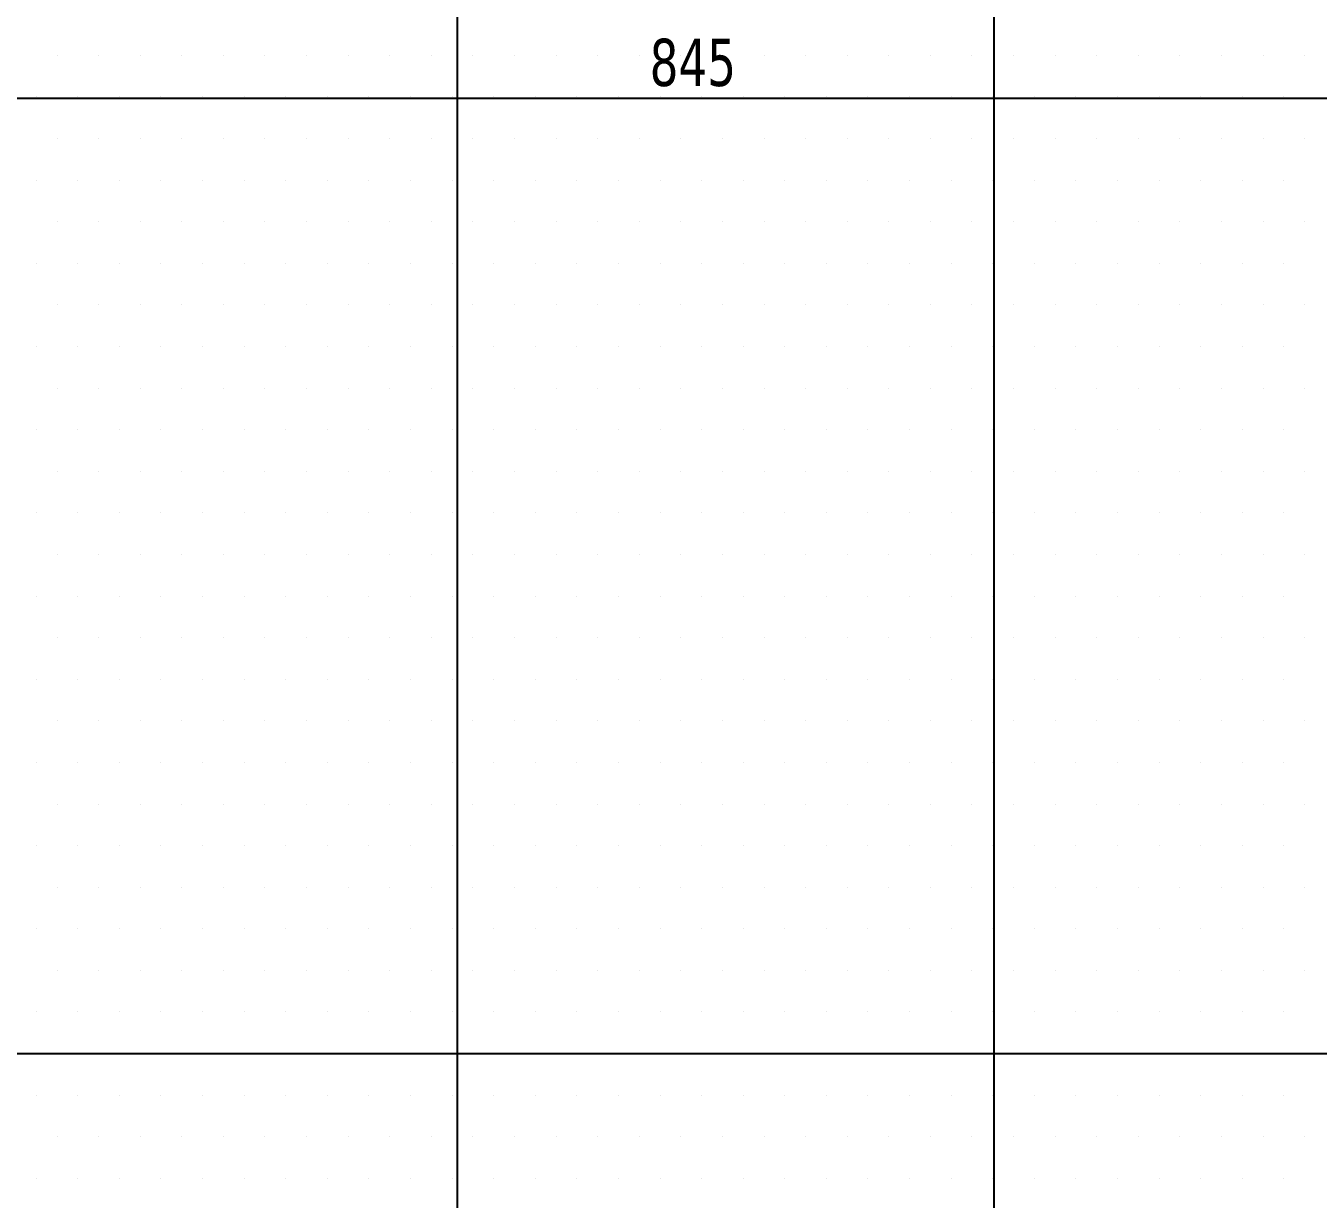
# Model space of a CAD drawing. Header units: millimetres. Extents: x 43168.9 to 43194.6, y -25545.1 to -25543.4.
# Drawn here: x 43176.5325 to 43176.6311, y -25544.355 to -25544.2654 of the extents above; entities that cross this region are included whole.
import ezdxf

# ---------------------------------------------------------------- set-up
doc = ezdxf.new("R2010")
doc.units = ezdxf.units.MM
doc.header["$LTSCALE"] = 200
doc.linetypes.add('DASHDOT2', pattern=[0.5, 0.25, -0.125, 0, -0.125])
for name, color, linetype in [('aks_sgh', 5, 'DASHDOT2'), ('olcuic_sgh', 183, 'Continuous'), ('tarama-zemin_sgh', 197, 'Continuous')]:
    doc.layers.add(name, color=color, linetype=linetype)
doc.styles.add('dim', font='VERDANA.TTF', dxfattribs={"width": 0.7})

msp = doc.modelspace()

# ---------------------------------------------------------------- linework, layer by layer
at = {"layer": 'aks_sgh'}
msp.add_line((43176.98688, -25544.343919), (43176.184878, -25544.343919), dxfattribs=at)
at = {"layer": 'olcuic_sgh'}
for p, q in [((43176.565397, -25543.91366), (43176.565397, -25544.465169)), ((43176.606361, -25543.91366), (43176.606361, -25544.465169)), ((43176.498629, -25544.27096), (43176.668129, -25544.27096))]:
    msp.add_line(p, q, dxfattribs=at)
at = {"layer": 'tarama-zemin_sgh'}
for p, q in [((43176.53485, -25544.2677), (43176.53485, -25544.2677)), ((43176.538025, -25544.2677), (43176.538025, -25544.2677)), ((43176.5412, -25544.2677), (43176.5412, -25544.2677)), ((43176.544375, -25544.2677), (43176.544375, -25544.2677)), ((43176.54755, -25544.2677), (43176.54755, -25544.2677)), ((43176.550725, -25544.2677), (43176.550725, -25544.2677)), ((43176.5539, -25544.2677), (43176.5539, -25544.2677)), ((43176.557075, -25544.2677), (43176.557075, -25544.2677)), ((43176.56025, -25544.2677), (43176.56025, -25544.2677)), ((43176.563425, -25544.2677), (43176.563425, -25544.2677)), ((43176.5666, -25544.2677), (43176.5666, -25544.2677)), ((43176.569775, -25544.2677), (43176.569775, -25544.2677)), ((43176.57295, -25544.2677), (43176.57295, -25544.2677)), ((43176.576125, -25544.2677), (43176.576125, -25544.2677)), ((43176.5793, -25544.2677), (43176.5793, -25544.2677)), ((43176.582475, -25544.2677), (43176.582475, -25544.2677)), ((43176.58565, -25544.2677), (43176.58565, -25544.2677)), ((43176.588825, -25544.2677), (43176.588825, -25544.2677)), ((43176.592, -25544.2677), (43176.592, -25544.2677)), ((43176.595175, -25544.2677), (43176.595175, -25544.2677)), ((43176.59835, -25544.2677), (43176.59835, -25544.2677)), ((43176.601525, -25544.2677), (43176.601525, -25544.2677)), ((43176.6047, -25544.2677), (43176.6047, -25544.2677)), ((43176.607875, -25544.2677), (43176.607875, -25544.2677)), ((43176.61105, -25544.2677), (43176.61105, -25544.2677)), ((43176.614225, -25544.2677), (43176.614225, -25544.2677)), ((43176.6174, -25544.2677), (43176.6174, -25544.2677)), ((43176.620575, -25544.2677), (43176.620575, -25544.2677)), ((43176.62375, -25544.2677), (43176.62375, -25544.2677)), ((43176.626925, -25544.2677), (43176.626925, -25544.2677)), ((43176.6301, -25544.2677), (43176.6301, -25544.2677)), ((43176.533262, -25544.270875), (43176.533262, -25544.270875)), ((43176.536437, -25544.270875), (43176.536437, -25544.270875)), ((43176.539612, -25544.270875), (43176.539612, -25544.270875)), ((43176.542787, -25544.270875), (43176.542787, -25544.270875)), ((43176.545962, -25544.270875), (43176.545962, -25544.270875)), ((43176.549137, -25544.270875), (43176.549137, -25544.270875)), ((43176.552312, -25544.270875), (43176.552312, -25544.270875)), ((43176.555487, -25544.270875), (43176.555487, -25544.270875)), ((43176.558662, -25544.270875), (43176.558662, -25544.270875)), ((43176.561837, -25544.270875), (43176.561837, -25544.270875)), ((43176.565012, -25544.270875), (43176.565012, -25544.270875)), ((43176.568187, -25544.270875), (43176.568187, -25544.270875)), ((43176.571362, -25544.270875), (43176.571362, -25544.270875)), ((43176.574537, -25544.270875), (43176.574537, -25544.270875)), ((43176.577712, -25544.270875), (43176.577712, -25544.270875)), ((43176.580887, -25544.270875), (43176.580887, -25544.270875)), ((43176.584062, -25544.270875), (43176.584062, -25544.270875)), ((43176.587237, -25544.270875), (43176.587237, -25544.270875)), ((43176.590412, -25544.270875), (43176.590412, -25544.270875)), ((43176.593587, -25544.270875), (43176.593587, -25544.270875)), ((43176.596762, -25544.270875), (43176.596762, -25544.270875)), ((43176.599937, -25544.270875), (43176.599937, -25544.270875)), ((43176.603112, -25544.270875), (43176.603112, -25544.270875)), ((43176.606287, -25544.270875), (43176.606287, -25544.270875)), ((43176.609462, -25544.270875), (43176.609462, -25544.270875)), ((43176.612637, -25544.270875), (43176.612637, -25544.270875)), ((43176.615812, -25544.270875), (43176.615812, -25544.270875)), ((43176.618987, -25544.270875), (43176.618987, -25544.270875)), ((43176.622162, -25544.270875), (43176.622162, -25544.270875)), ((43176.625337, -25544.270875), (43176.625337, -25544.270875)), ((43176.628512, -25544.270875), (43176.628512, -25544.270875)), ((43176.53485, -25544.27405), (43176.53485, -25544.27405)), ((43176.538025, -25544.27405), (43176.538025, -25544.27405)), ((43176.5412, -25544.27405), (43176.5412, -25544.27405)), ((43176.544375, -25544.27405), (43176.544375, -25544.27405)), ((43176.54755, -25544.27405), (43176.54755, -25544.27405)), ((43176.550725, -25544.27405), (43176.550725, -25544.27405)), ((43176.5539, -25544.27405), (43176.5539, -25544.27405)), ((43176.557075, -25544.27405), (43176.557075, -25544.27405)), ((43176.56025, -25544.27405), (43176.56025, -25544.27405)), ((43176.563425, -25544.27405), (43176.563425, -25544.27405)), ((43176.5666, -25544.27405), (43176.5666, -25544.27405)), ((43176.569775, -25544.27405), (43176.569775, -25544.27405)), ((43176.57295, -25544.27405), (43176.57295, -25544.27405)), ((43176.576125, -25544.27405), (43176.576125, -25544.27405)), ((43176.5793, -25544.27405), (43176.5793, -25544.27405)), ((43176.582475, -25544.27405), (43176.582475, -25544.27405)), ((43176.58565, -25544.27405), (43176.58565, -25544.27405)), ((43176.588825, -25544.27405), (43176.588825, -25544.27405)), ((43176.592, -25544.27405), (43176.592, -25544.27405)), ((43176.595175, -25544.27405), (43176.595175, -25544.27405)), ((43176.59835, -25544.27405), (43176.59835, -25544.27405)), ((43176.601525, -25544.27405), (43176.601525, -25544.27405)), ((43176.6047, -25544.27405), (43176.6047, -25544.27405)), ((43176.607875, -25544.27405), (43176.607875, -25544.27405)), ((43176.61105, -25544.27405), (43176.61105, -25544.27405)), ((43176.614225, -25544.27405), (43176.614225, -25544.27405)), ((43176.6174, -25544.27405), (43176.6174, -25544.27405)), ((43176.620575, -25544.27405), (43176.620575, -25544.27405)), ((43176.62375, -25544.27405), (43176.62375, -25544.27405)), ((43176.626925, -25544.27405), (43176.626925, -25544.27405)), ((43176.6301, -25544.27405), (43176.6301, -25544.27405)), ((43176.533262, -25544.277225), (43176.533262, -25544.277225)), ((43176.536437, -25544.277225), (43176.536437, -25544.277225)), ((43176.539612, -25544.277225), (43176.539612, -25544.277225)), ((43176.542787, -25544.277225), (43176.542787, -25544.277225)), ((43176.545962, -25544.277225), (43176.545962, -25544.277225)), ((43176.549137, -25544.277225), (43176.549137, -25544.277225)), ((43176.552312, -25544.277225), (43176.552312, -25544.277225)), ((43176.555487, -25544.277225), (43176.555487, -25544.277225)), ((43176.558662, -25544.277225), (43176.558662, -25544.277225)), ((43176.561837, -25544.277225), (43176.561837, -25544.277225)), ((43176.565012, -25544.277225), (43176.565012, -25544.277225)), ((43176.568187, -25544.277225), (43176.568187, -25544.277225)), ((43176.571362, -25544.277225), (43176.571362, -25544.277225)), ((43176.574537, -25544.277225), (43176.574537, -25544.277225)), ((43176.577712, -25544.277225), (43176.577712, -25544.277225)), ((43176.580887, -25544.277225), (43176.580887, -25544.277225)), ((43176.584062, -25544.277225), (43176.584062, -25544.277225)), ((43176.587237, -25544.277225), (43176.587237, -25544.277225)), ((43176.590412, -25544.277225), (43176.590412, -25544.277225)), ((43176.593587, -25544.277225), (43176.593587, -25544.277225)), ((43176.596762, -25544.277225), (43176.596762, -25544.277225)), ((43176.599937, -25544.277225), (43176.599937, -25544.277225)), ((43176.603112, -25544.277225), (43176.603112, -25544.277225)), ((43176.606287, -25544.277225), (43176.606287, -25544.277225)), ((43176.609462, -25544.277225), (43176.609462, -25544.277225)), ((43176.612637, -25544.277225), (43176.612637, -25544.277225)), ((43176.615812, -25544.277225), (43176.615812, -25544.277225)), ((43176.618987, -25544.277225), (43176.618987, -25544.277225)), ((43176.622162, -25544.277225), (43176.622162, -25544.277225)), ((43176.625337, -25544.277225), (43176.625337, -25544.277225)), ((43176.628512, -25544.277225), (43176.628512, -25544.277225)), ((43176.53485, -25544.2804), (43176.53485, -25544.2804)), ((43176.538025, -25544.2804), (43176.538025, -25544.2804)), ((43176.5412, -25544.2804), (43176.5412, -25544.2804)), ((43176.544375, -25544.2804), (43176.544375, -25544.2804)), ((43176.54755, -25544.2804), (43176.54755, -25544.2804)), ((43176.550725, -25544.2804), (43176.550725, -25544.2804)), ((43176.5539, -25544.2804), (43176.5539, -25544.2804)), ((43176.557075, -25544.2804), (43176.557075, -25544.2804)), ((43176.56025, -25544.2804), (43176.56025, -25544.2804)), ((43176.563425, -25544.2804), (43176.563425, -25544.2804)), ((43176.5666, -25544.2804), (43176.5666, -25544.2804)), ((43176.569775, -25544.2804), (43176.569775, -25544.2804)), ((43176.57295, -25544.2804), (43176.57295, -25544.2804)), ((43176.576125, -25544.2804), (43176.576125, -25544.2804)), ((43176.5793, -25544.2804), (43176.5793, -25544.2804)), ((43176.582475, -25544.2804), (43176.582475, -25544.2804)), ((43176.58565, -25544.2804), (43176.58565, -25544.2804)), ((43176.588825, -25544.2804), (43176.588825, -25544.2804)), ((43176.592, -25544.2804), (43176.592, -25544.2804)), ((43176.595175, -25544.2804), (43176.595175, -25544.2804)), ((43176.59835, -25544.2804), (43176.59835, -25544.2804)), ((43176.601525, -25544.2804), (43176.601525, -25544.2804)), ((43176.6047, -25544.2804), (43176.6047, -25544.2804)), ((43176.607875, -25544.2804), (43176.607875, -25544.2804)), ((43176.61105, -25544.2804), (43176.61105, -25544.2804)), ((43176.614225, -25544.2804), (43176.614225, -25544.2804)), ((43176.6174, -25544.2804), (43176.6174, -25544.2804)), ((43176.620575, -25544.2804), (43176.620575, -25544.2804)), ((43176.62375, -25544.2804), (43176.62375, -25544.2804)), ((43176.626925, -25544.2804), (43176.626925, -25544.2804)), ((43176.6301, -25544.2804), (43176.6301, -25544.2804)), ((43176.533262, -25544.283575), (43176.533262, -25544.283575)), ((43176.536437, -25544.283575), (43176.536437, -25544.283575)), ((43176.539612, -25544.283575), (43176.539612, -25544.283575)), ((43176.542787, -25544.283575), (43176.542787, -25544.283575)), ((43176.545962, -25544.283575), (43176.545962, -25544.283575)), ((43176.549137, -25544.283575), (43176.549137, -25544.283575)), ((43176.552312, -25544.283575), (43176.552312, -25544.283575)), ((43176.555487, -25544.283575), (43176.555487, -25544.283575)), ((43176.558662, -25544.283575), (43176.558662, -25544.283575)), ((43176.561837, -25544.283575), (43176.561837, -25544.283575)), ((43176.565012, -25544.283575), (43176.565012, -25544.283575)), ((43176.568187, -25544.283575), (43176.568187, -25544.283575)), ((43176.571362, -25544.283575), (43176.571362, -25544.283575)), ((43176.574537, -25544.283575), (43176.574537, -25544.283575)), ((43176.577712, -25544.283575), (43176.577712, -25544.283575)), ((43176.580887, -25544.283575), (43176.580887, -25544.283575)), ((43176.584062, -25544.283575), (43176.584062, -25544.283575)), ((43176.587237, -25544.283575), (43176.587237, -25544.283575)), ((43176.590412, -25544.283575), (43176.590412, -25544.283575)), ((43176.593587, -25544.283575), (43176.593587, -25544.283575)), ((43176.596762, -25544.283575), (43176.596762, -25544.283575)), ((43176.599937, -25544.283575), (43176.599937, -25544.283575)), ((43176.603112, -25544.283575), (43176.603112, -25544.283575)), ((43176.606287, -25544.283575), (43176.606287, -25544.283575)), ((43176.609462, -25544.283575), (43176.609462, -25544.283575)), ((43176.612637, -25544.283575), (43176.612637, -25544.283575)), ((43176.615812, -25544.283575), (43176.615812, -25544.283575)), ((43176.618987, -25544.283575), (43176.618987, -25544.283575)), ((43176.622162, -25544.283575), (43176.622162, -25544.283575)), ((43176.625337, -25544.283575), (43176.625337, -25544.283575)), ((43176.628512, -25544.283575), (43176.628512, -25544.283575)), ((43176.53485, -25544.28675), (43176.53485, -25544.28675)), ((43176.538025, -25544.28675), (43176.538025, -25544.28675)), ((43176.5412, -25544.28675), (43176.5412, -25544.28675)), ((43176.544375, -25544.28675), (43176.544375, -25544.28675)), ((43176.54755, -25544.28675), (43176.54755, -25544.28675)), ((43176.550725, -25544.28675), (43176.550725, -25544.28675)), ((43176.5539, -25544.28675), (43176.5539, -25544.28675)), ((43176.557075, -25544.28675), (43176.557075, -25544.28675)), ((43176.56025, -25544.28675), (43176.56025, -25544.28675)), ((43176.563425, -25544.28675), (43176.563425, -25544.28675)), ((43176.5666, -25544.28675), (43176.5666, -25544.28675)), ((43176.569775, -25544.28675), (43176.569775, -25544.28675)), ((43176.57295, -25544.28675), (43176.57295, -25544.28675)), ((43176.576125, -25544.28675), (43176.576125, -25544.28675)), ((43176.5793, -25544.28675), (43176.5793, -25544.28675)), ((43176.582475, -25544.28675), (43176.582475, -25544.28675)), ((43176.58565, -25544.28675), (43176.58565, -25544.28675)), ((43176.588825, -25544.28675), (43176.588825, -25544.28675)), ((43176.592, -25544.28675), (43176.592, -25544.28675)), ((43176.595175, -25544.28675), (43176.595175, -25544.28675)), ((43176.59835, -25544.28675), (43176.59835, -25544.28675)), ((43176.601525, -25544.28675), (43176.601525, -25544.28675)), ((43176.6047, -25544.28675), (43176.6047, -25544.28675)), ((43176.607875, -25544.28675), (43176.607875, -25544.28675)), ((43176.61105, -25544.28675), (43176.61105, -25544.28675)), ((43176.614225, -25544.28675), (43176.614225, -25544.28675)), ((43176.6174, -25544.28675), (43176.6174, -25544.28675)), ((43176.620575, -25544.28675), (43176.620575, -25544.28675)), ((43176.62375, -25544.28675), (43176.62375, -25544.28675)), ((43176.626925, -25544.28675), (43176.626925, -25544.28675)), ((43176.6301, -25544.28675), (43176.6301, -25544.28675)), ((43176.533262, -25544.289925), (43176.533262, -25544.289925)), ((43176.536437, -25544.289925), (43176.536437, -25544.289925)), ((43176.539612, -25544.289925), (43176.539612, -25544.289925)), ((43176.542787, -25544.289925), (43176.542787, -25544.289925)), ((43176.545962, -25544.289925), (43176.545962, -25544.289925)), ((43176.549137, -25544.289925), (43176.549137, -25544.289925)), ((43176.552312, -25544.289925), (43176.552312, -25544.289925)), ((43176.555487, -25544.289925), (43176.555487, -25544.289925)), ((43176.558662, -25544.289925), (43176.558662, -25544.289925)), ((43176.561837, -25544.289925), (43176.561837, -25544.289925)), ((43176.565012, -25544.289925), (43176.565012, -25544.289925)), ((43176.568187, -25544.289925), (43176.568187, -25544.289925)), ((43176.571362, -25544.289925), (43176.571362, -25544.289925)), ((43176.574537, -25544.289925), (43176.574537, -25544.289925)), ((43176.577712, -25544.289925), (43176.577712, -25544.289925)), ((43176.580887, -25544.289925), (43176.580887, -25544.289925)), ((43176.584062, -25544.289925), (43176.584062, -25544.289925)), ((43176.587237, -25544.289925), (43176.587237, -25544.289925)), ((43176.590412, -25544.289925), (43176.590412, -25544.289925)), ((43176.593587, -25544.289925), (43176.593587, -25544.289925)), ((43176.596762, -25544.289925), (43176.596762, -25544.289925)), ((43176.599937, -25544.289925), (43176.599937, -25544.289925)), ((43176.603112, -25544.289925), (43176.603112, -25544.289925)), ((43176.606287, -25544.289925), (43176.606287, -25544.289925)), ((43176.609462, -25544.289925), (43176.609462, -25544.289925)), ((43176.612637, -25544.289925), (43176.612637, -25544.289925)), ((43176.615812, -25544.289925), (43176.615812, -25544.289925)), ((43176.618987, -25544.289925), (43176.618987, -25544.289925)), ((43176.622162, -25544.289925), (43176.622162, -25544.289925)), ((43176.625337, -25544.289925), (43176.625337, -25544.289925)), ((43176.628512, -25544.289925), (43176.628512, -25544.289925)), ((43176.53485, -25544.2931), (43176.53485, -25544.2931)), ((43176.538025, -25544.2931), (43176.538025, -25544.2931)), ((43176.5412, -25544.2931), (43176.5412, -25544.2931)), ((43176.544375, -25544.2931), (43176.544375, -25544.2931)), ((43176.54755, -25544.2931), (43176.54755, -25544.2931)), ((43176.550725, -25544.2931), (43176.550725, -25544.2931)), ((43176.5539, -25544.2931), (43176.5539, -25544.2931)), ((43176.557075, -25544.2931), (43176.557075, -25544.2931)), ((43176.56025, -25544.2931), (43176.56025, -25544.2931)), ((43176.563425, -25544.2931), (43176.563425, -25544.2931)), ((43176.5666, -25544.2931), (43176.5666, -25544.2931)), ((43176.569775, -25544.2931), (43176.569775, -25544.2931)), ((43176.57295, -25544.2931), (43176.57295, -25544.2931)), ((43176.576125, -25544.2931), (43176.576125, -25544.2931)), ((43176.5793, -25544.2931), (43176.5793, -25544.2931)), ((43176.582475, -25544.2931), (43176.582475, -25544.2931)), ((43176.58565, -25544.2931), (43176.58565, -25544.2931)), ((43176.588825, -25544.2931), (43176.588825, -25544.2931)), ((43176.592, -25544.2931), (43176.592, -25544.2931)), ((43176.595175, -25544.2931), (43176.595175, -25544.2931)), ((43176.59835, -25544.2931), (43176.59835, -25544.2931)), ((43176.601525, -25544.2931), (43176.601525, -25544.2931)), ((43176.6047, -25544.2931), (43176.6047, -25544.2931)), ((43176.607875, -25544.2931), (43176.607875, -25544.2931)), ((43176.61105, -25544.2931), (43176.61105, -25544.2931)), ((43176.614225, -25544.2931), (43176.614225, -25544.2931)), ((43176.6174, -25544.2931), (43176.6174, -25544.2931)), ((43176.620575, -25544.2931), (43176.620575, -25544.2931)), ((43176.62375, -25544.2931), (43176.62375, -25544.2931)), ((43176.626925, -25544.2931), (43176.626925, -25544.2931)), ((43176.6301, -25544.2931), (43176.6301, -25544.2931)), ((43176.533262, -25544.296275), (43176.533262, -25544.296275)), ((43176.536437, -25544.296275), (43176.536437, -25544.296275)), ((43176.539612, -25544.296275), (43176.539612, -25544.296275)), ((43176.542787, -25544.296275), (43176.542787, -25544.296275)), ((43176.545962, -25544.296275), (43176.545962, -25544.296275)), ((43176.549137, -25544.296275), (43176.549137, -25544.296275)), ((43176.552312, -25544.296275), (43176.552312, -25544.296275)), ((43176.555487, -25544.296275), (43176.555487, -25544.296275)), ((43176.558662, -25544.296275), (43176.558662, -25544.296275)), ((43176.561837, -25544.296275), (43176.561837, -25544.296275)), ((43176.565012, -25544.296275), (43176.565012, -25544.296275)), ((43176.568187, -25544.296275), (43176.568187, -25544.296275)), ((43176.571362, -25544.296275), (43176.571362, -25544.296275)), ((43176.574537, -25544.296275), (43176.574537, -25544.296275)), ((43176.577712, -25544.296275), (43176.577712, -25544.296275)), ((43176.580887, -25544.296275), (43176.580887, -25544.296275)), ((43176.584062, -25544.296275), (43176.584062, -25544.296275)), ((43176.587237, -25544.296275), (43176.587237, -25544.296275)), ((43176.590412, -25544.296275), (43176.590412, -25544.296275)), ((43176.593587, -25544.296275), (43176.593587, -25544.296275)), ((43176.596762, -25544.296275), (43176.596762, -25544.296275)), ((43176.599937, -25544.296275), (43176.599937, -25544.296275)), ((43176.603112, -25544.296275), (43176.603112, -25544.296275)), ((43176.606287, -25544.296275), (43176.606287, -25544.296275)), ((43176.609462, -25544.296275), (43176.609462, -25544.296275)), ((43176.612637, -25544.296275), (43176.612637, -25544.296275)), ((43176.615812, -25544.296275), (43176.615812, -25544.296275)), ((43176.618987, -25544.296275), (43176.618987, -25544.296275)), ((43176.622162, -25544.296275), (43176.622162, -25544.296275)), ((43176.625337, -25544.296275), (43176.625337, -25544.296275)), ((43176.628512, -25544.296275), (43176.628512, -25544.296275)), ((43176.53485, -25544.29945), (43176.53485, -25544.29945)), ((43176.538025, -25544.29945), (43176.538025, -25544.29945)), ((43176.5412, -25544.29945), (43176.5412, -25544.29945)), ((43176.544375, -25544.29945), (43176.544375, -25544.29945)), ((43176.54755, -25544.29945), (43176.54755, -25544.29945)), ((43176.550725, -25544.29945), (43176.550725, -25544.29945)), ((43176.5539, -25544.29945), (43176.5539, -25544.29945)), ((43176.557075, -25544.29945), (43176.557075, -25544.29945)), ((43176.56025, -25544.29945), (43176.56025, -25544.29945)), ((43176.563425, -25544.29945), (43176.563425, -25544.29945)), ((43176.5666, -25544.29945), (43176.5666, -25544.29945)), ((43176.569775, -25544.29945), (43176.569775, -25544.29945)), ((43176.57295, -25544.29945), (43176.57295, -25544.29945)), ((43176.576125, -25544.29945), (43176.576125, -25544.29945)), ((43176.5793, -25544.29945), (43176.5793, -25544.29945)), ((43176.582475, -25544.29945), (43176.582475, -25544.29945)), ((43176.58565, -25544.29945), (43176.58565, -25544.29945)), ((43176.588825, -25544.29945), (43176.588825, -25544.29945)), ((43176.592, -25544.29945), (43176.592, -25544.29945)), ((43176.595175, -25544.29945), (43176.595175, -25544.29945)), ((43176.59835, -25544.29945), (43176.59835, -25544.29945)), ((43176.601525, -25544.29945), (43176.601525, -25544.29945)), ((43176.6047, -25544.29945), (43176.6047, -25544.29945)), ((43176.607875, -25544.29945), (43176.607875, -25544.29945)), ((43176.61105, -25544.29945), (43176.61105, -25544.29945)), ((43176.614225, -25544.29945), (43176.614225, -25544.29945)), ((43176.6174, -25544.29945), (43176.6174, -25544.29945)), ((43176.620575, -25544.29945), (43176.620575, -25544.29945)), ((43176.62375, -25544.29945), (43176.62375, -25544.29945)), ((43176.626925, -25544.29945), (43176.626925, -25544.29945)), ((43176.6301, -25544.29945), (43176.6301, -25544.29945)), ((43176.533262, -25544.302625), (43176.533262, -25544.302625)), ((43176.536437, -25544.302625), (43176.536437, -25544.302625)), ((43176.539612, -25544.302625), (43176.539612, -25544.302625)), ((43176.542787, -25544.302625), (43176.542787, -25544.302625)), ((43176.545962, -25544.302625), (43176.545962, -25544.302625)), ((43176.549137, -25544.302625), (43176.549137, -25544.302625)), ((43176.552312, -25544.302625), (43176.552312, -25544.302625)), ((43176.555487, -25544.302625), (43176.555487, -25544.302625)), ((43176.558662, -25544.302625), (43176.558662, -25544.302625)), ((43176.561837, -25544.302625), (43176.561837, -25544.302625)), ((43176.565012, -25544.302625), (43176.565012, -25544.302625)), ((43176.568187, -25544.302625), (43176.568187, -25544.302625)), ((43176.571362, -25544.302625), (43176.571362, -25544.302625)), ((43176.574537, -25544.302625), (43176.574537, -25544.302625)), ((43176.577712, -25544.302625), (43176.577712, -25544.302625)), ((43176.580887, -25544.302625), (43176.580887, -25544.302625)), ((43176.584062, -25544.302625), (43176.584062, -25544.302625)), ((43176.587237, -25544.302625), (43176.587237, -25544.302625)), ((43176.590412, -25544.302625), (43176.590412, -25544.302625)), ((43176.593587, -25544.302625), (43176.593587, -25544.302625)), ((43176.596762, -25544.302625), (43176.596762, -25544.302625)), ((43176.599937, -25544.302625), (43176.599937, -25544.302625)), ((43176.603112, -25544.302625), (43176.603112, -25544.302625)), ((43176.606287, -25544.302625), (43176.606287, -25544.302625)), ((43176.609462, -25544.302625), (43176.609462, -25544.302625)), ((43176.612637, -25544.302625), (43176.612637, -25544.302625)), ((43176.615812, -25544.302625), (43176.615812, -25544.302625)), ((43176.618987, -25544.302625), (43176.618987, -25544.302625)), ((43176.622162, -25544.302625), (43176.622162, -25544.302625)), ((43176.625337, -25544.302625), (43176.625337, -25544.302625)), ((43176.628512, -25544.302625), (43176.628512, -25544.302625)), ((43176.53485, -25544.3058), (43176.53485, -25544.3058)), ((43176.538025, -25544.3058), (43176.538025, -25544.3058)), ((43176.5412, -25544.3058), (43176.5412, -25544.3058)), ((43176.544375, -25544.3058), (43176.544375, -25544.3058)), ((43176.54755, -25544.3058), (43176.54755, -25544.3058)), ((43176.550725, -25544.3058), (43176.550725, -25544.3058)), ((43176.5539, -25544.3058), (43176.5539, -25544.3058)), ((43176.557075, -25544.3058), (43176.557075, -25544.3058)), ((43176.56025, -25544.3058), (43176.56025, -25544.3058)), ((43176.563425, -25544.3058), (43176.563425, -25544.3058)), ((43176.5666, -25544.3058), (43176.5666, -25544.3058)), ((43176.569775, -25544.3058), (43176.569775, -25544.3058)), ((43176.57295, -25544.3058), (43176.57295, -25544.3058)), ((43176.576125, -25544.3058), (43176.576125, -25544.3058)), ((43176.5793, -25544.3058), (43176.5793, -25544.3058)), ((43176.582475, -25544.3058), (43176.582475, -25544.3058)), ((43176.58565, -25544.3058), (43176.58565, -25544.3058)), ((43176.588825, -25544.3058), (43176.588825, -25544.3058)), ((43176.592, -25544.3058), (43176.592, -25544.3058)), ((43176.595175, -25544.3058), (43176.595175, -25544.3058)), ((43176.59835, -25544.3058), (43176.59835, -25544.3058)), ((43176.601525, -25544.3058), (43176.601525, -25544.3058)), ((43176.6047, -25544.3058), (43176.6047, -25544.3058)), ((43176.607875, -25544.3058), (43176.607875, -25544.3058)), ((43176.61105, -25544.3058), (43176.61105, -25544.3058)), ((43176.614225, -25544.3058), (43176.614225, -25544.3058)), ((43176.6174, -25544.3058), (43176.6174, -25544.3058)), ((43176.620575, -25544.3058), (43176.620575, -25544.3058)), ((43176.62375, -25544.3058), (43176.62375, -25544.3058)), ((43176.626925, -25544.3058), (43176.626925, -25544.3058)), ((43176.6301, -25544.3058), (43176.6301, -25544.3058)), ((43176.533262, -25544.308975), (43176.533262, -25544.308975)), ((43176.536437, -25544.308975), (43176.536437, -25544.308975)), ((43176.539612, -25544.308975), (43176.539612, -25544.308975)), ((43176.542787, -25544.308975), (43176.542787, -25544.308975)), ((43176.545962, -25544.308975), (43176.545962, -25544.308975)), ((43176.549137, -25544.308975), (43176.549137, -25544.308975)), ((43176.552312, -25544.308975), (43176.552312, -25544.308975)), ((43176.555487, -25544.308975), (43176.555487, -25544.308975)), ((43176.558662, -25544.308975), (43176.558662, -25544.308975)), ((43176.561837, -25544.308975), (43176.561837, -25544.308975)), ((43176.565012, -25544.308975), (43176.565012, -25544.308975)), ((43176.568187, -25544.308975), (43176.568187, -25544.308975)), ((43176.571362, -25544.308975), (43176.571362, -25544.308975)), ((43176.574537, -25544.308975), (43176.574537, -25544.308975)), ((43176.577712, -25544.308975), (43176.577712, -25544.308975)), ((43176.580887, -25544.308975), (43176.580887, -25544.308975)), ((43176.584062, -25544.308975), (43176.584062, -25544.308975)), ((43176.587237, -25544.308975), (43176.587237, -25544.308975)), ((43176.590412, -25544.308975), (43176.590412, -25544.308975)), ((43176.593587, -25544.308975), (43176.593587, -25544.308975)), ((43176.596762, -25544.308975), (43176.596762, -25544.308975)), ((43176.599937, -25544.308975), (43176.599937, -25544.308975)), ((43176.603112, -25544.308975), (43176.603112, -25544.308975)), ((43176.606287, -25544.308975), (43176.606287, -25544.308975)), ((43176.609462, -25544.308975), (43176.609462, -25544.308975)), ((43176.612637, -25544.308975), (43176.612637, -25544.308975)), ((43176.615812, -25544.308975), (43176.615812, -25544.308975)), ((43176.618987, -25544.308975), (43176.618987, -25544.308975)), ((43176.622162, -25544.308975), (43176.622162, -25544.308975)), ((43176.625337, -25544.308975), (43176.625337, -25544.308975)), ((43176.628512, -25544.308975), (43176.628512, -25544.308975)), ((43176.53485, -25544.31215), (43176.53485, -25544.31215)), ((43176.538025, -25544.31215), (43176.538025, -25544.31215)), ((43176.5412, -25544.31215), (43176.5412, -25544.31215)), ((43176.544375, -25544.31215), (43176.544375, -25544.31215)), ((43176.54755, -25544.31215), (43176.54755, -25544.31215)), ((43176.550725, -25544.31215), (43176.550725, -25544.31215)), ((43176.5539, -25544.31215), (43176.5539, -25544.31215)), ((43176.557075, -25544.31215), (43176.557075, -25544.31215)), ((43176.56025, -25544.31215), (43176.56025, -25544.31215)), ((43176.563425, -25544.31215), (43176.563425, -25544.31215)), ((43176.5666, -25544.31215), (43176.5666, -25544.31215)), ((43176.569775, -25544.31215), (43176.569775, -25544.31215)), ((43176.57295, -25544.31215), (43176.57295, -25544.31215)), ((43176.576125, -25544.31215), (43176.576125, -25544.31215)), ((43176.5793, -25544.31215), (43176.5793, -25544.31215)), ((43176.582475, -25544.31215), (43176.582475, -25544.31215)), ((43176.58565, -25544.31215), (43176.58565, -25544.31215)), ((43176.588825, -25544.31215), (43176.588825, -25544.31215)), ((43176.592, -25544.31215), (43176.592, -25544.31215)), ((43176.595175, -25544.31215), (43176.595175, -25544.31215)), ((43176.59835, -25544.31215), (43176.59835, -25544.31215)), ((43176.601525, -25544.31215), (43176.601525, -25544.31215)), ((43176.6047, -25544.31215), (43176.6047, -25544.31215)), ((43176.607875, -25544.31215), (43176.607875, -25544.31215)), ((43176.61105, -25544.31215), (43176.61105, -25544.31215)), ((43176.614225, -25544.31215), (43176.614225, -25544.31215)), ((43176.6174, -25544.31215), (43176.6174, -25544.31215)), ((43176.620575, -25544.31215), (43176.620575, -25544.31215)), ((43176.62375, -25544.31215), (43176.62375, -25544.31215)), ((43176.626925, -25544.31215), (43176.626925, -25544.31215)), ((43176.6301, -25544.31215), (43176.6301, -25544.31215)), ((43176.533262, -25544.315325), (43176.533262, -25544.315325)), ((43176.536437, -25544.315325), (43176.536437, -25544.315325)), ((43176.539612, -25544.315325), (43176.539612, -25544.315325)), ((43176.542787, -25544.315325), (43176.542787, -25544.315325)), ((43176.545962, -25544.315325), (43176.545962, -25544.315325)), ((43176.549137, -25544.315325), (43176.549137, -25544.315325)), ((43176.552312, -25544.315325), (43176.552312, -25544.315325)), ((43176.555487, -25544.315325), (43176.555487, -25544.315325)), ((43176.558662, -25544.315325), (43176.558662, -25544.315325)), ((43176.561837, -25544.315325), (43176.561837, -25544.315325)), ((43176.565012, -25544.315325), (43176.565012, -25544.315325)), ((43176.568187, -25544.315325), (43176.568187, -25544.315325)), ((43176.571362, -25544.315325), (43176.571362, -25544.315325)), ((43176.574537, -25544.315325), (43176.574537, -25544.315325)), ((43176.577712, -25544.315325), (43176.577712, -25544.315325)), ((43176.580887, -25544.315325), (43176.580887, -25544.315325)), ((43176.584062, -25544.315325), (43176.584062, -25544.315325)), ((43176.587237, -25544.315325), (43176.587237, -25544.315325)), ((43176.590412, -25544.315325), (43176.590412, -25544.315325)), ((43176.593587, -25544.315325), (43176.593587, -25544.315325)), ((43176.596762, -25544.315325), (43176.596762, -25544.315325)), ((43176.599937, -25544.315325), (43176.599937, -25544.315325)), ((43176.603112, -25544.315325), (43176.603112, -25544.315325)), ((43176.606287, -25544.315325), (43176.606287, -25544.315325)), ((43176.609462, -25544.315325), (43176.609462, -25544.315325)), ((43176.612637, -25544.315325), (43176.612637, -25544.315325)), ((43176.615812, -25544.315325), (43176.615812, -25544.315325)), ((43176.618987, -25544.315325), (43176.618987, -25544.315325)), ((43176.622162, -25544.315325), (43176.622162, -25544.315325)), ((43176.625337, -25544.315325), (43176.625337, -25544.315325)), ((43176.628512, -25544.315325), (43176.628512, -25544.315325)), ((43176.53485, -25544.3185), (43176.53485, -25544.3185)), ((43176.538025, -25544.3185), (43176.538025, -25544.3185)), ((43176.5412, -25544.3185), (43176.5412, -25544.3185)), ((43176.544375, -25544.3185), (43176.544375, -25544.3185)), ((43176.54755, -25544.3185), (43176.54755, -25544.3185)), ((43176.550725, -25544.3185), (43176.550725, -25544.3185)), ((43176.5539, -25544.3185), (43176.5539, -25544.3185)), ((43176.557075, -25544.3185), (43176.557075, -25544.3185)), ((43176.56025, -25544.3185), (43176.56025, -25544.3185)), ((43176.563425, -25544.3185), (43176.563425, -25544.3185)), ((43176.5666, -25544.3185), (43176.5666, -25544.3185)), ((43176.569775, -25544.3185), (43176.569775, -25544.3185)), ((43176.57295, -25544.3185), (43176.57295, -25544.3185)), ((43176.576125, -25544.3185), (43176.576125, -25544.3185)), ((43176.5793, -25544.3185), (43176.5793, -25544.3185)), ((43176.582475, -25544.3185), (43176.582475, -25544.3185)), ((43176.58565, -25544.3185), (43176.58565, -25544.3185)), ((43176.588825, -25544.3185), (43176.588825, -25544.3185)), ((43176.592, -25544.3185), (43176.592, -25544.3185)), ((43176.595175, -25544.3185), (43176.595175, -25544.3185)), ((43176.59835, -25544.3185), (43176.59835, -25544.3185)), ((43176.601525, -25544.3185), (43176.601525, -25544.3185)), ((43176.6047, -25544.3185), (43176.6047, -25544.3185)), ((43176.607875, -25544.3185), (43176.607875, -25544.3185)), ((43176.61105, -25544.3185), (43176.61105, -25544.3185)), ((43176.614225, -25544.3185), (43176.614225, -25544.3185)), ((43176.6174, -25544.3185), (43176.6174, -25544.3185)), ((43176.620575, -25544.3185), (43176.620575, -25544.3185)), ((43176.62375, -25544.3185), (43176.62375, -25544.3185)), ((43176.626925, -25544.3185), (43176.626925, -25544.3185)), ((43176.6301, -25544.3185), (43176.6301, -25544.3185)), ((43176.533262, -25544.321675), (43176.533262, -25544.321675)), ((43176.536437, -25544.321675), (43176.536437, -25544.321675)), ((43176.539612, -25544.321675), (43176.539612, -25544.321675)), ((43176.542787, -25544.321675), (43176.542787, -25544.321675)), ((43176.545962, -25544.321675), (43176.545962, -25544.321675)), ((43176.549137, -25544.321675), (43176.549137, -25544.321675)), ((43176.552312, -25544.321675), (43176.552312, -25544.321675)), ((43176.555487, -25544.321675), (43176.555487, -25544.321675)), ((43176.558662, -25544.321675), (43176.558662, -25544.321675)), ((43176.561837, -25544.321675), (43176.561837, -25544.321675)), ((43176.565012, -25544.321675), (43176.565012, -25544.321675)), ((43176.568187, -25544.321675), (43176.568187, -25544.321675)), ((43176.571362, -25544.321675), (43176.571362, -25544.321675)), ((43176.574537, -25544.321675), (43176.574537, -25544.321675)), ((43176.577712, -25544.321675), (43176.577712, -25544.321675)), ((43176.580887, -25544.321675), (43176.580887, -25544.321675)), ((43176.584062, -25544.321675), (43176.584062, -25544.321675)), ((43176.587237, -25544.321675), (43176.587237, -25544.321675)), ((43176.590412, -25544.321675), (43176.590412, -25544.321675)), ((43176.593587, -25544.321675), (43176.593587, -25544.321675)), ((43176.596762, -25544.321675), (43176.596762, -25544.321675)), ((43176.599937, -25544.321675), (43176.599937, -25544.321675)), ((43176.603112, -25544.321675), (43176.603112, -25544.321675)), ((43176.606287, -25544.321675), (43176.606287, -25544.321675)), ((43176.609462, -25544.321675), (43176.609462, -25544.321675)), ((43176.612637, -25544.321675), (43176.612637, -25544.321675)), ((43176.615812, -25544.321675), (43176.615812, -25544.321675)), ((43176.618987, -25544.321675), (43176.618987, -25544.321675)), ((43176.622162, -25544.321675), (43176.622162, -25544.321675)), ((43176.625337, -25544.321675), (43176.625337, -25544.321675)), ((43176.628512, -25544.321675), (43176.628512, -25544.321675)), ((43176.53485, -25544.32485), (43176.53485, -25544.32485)), ((43176.538025, -25544.32485), (43176.538025, -25544.32485)), ((43176.5412, -25544.32485), (43176.5412, -25544.32485)), ((43176.544375, -25544.32485), (43176.544375, -25544.32485)), ((43176.54755, -25544.32485), (43176.54755, -25544.32485)), ((43176.550725, -25544.32485), (43176.550725, -25544.32485)), ((43176.5539, -25544.32485), (43176.5539, -25544.32485)), ((43176.557075, -25544.32485), (43176.557075, -25544.32485)), ((43176.56025, -25544.32485), (43176.56025, -25544.32485)), ((43176.563425, -25544.32485), (43176.563425, -25544.32485)), ((43176.5666, -25544.32485), (43176.5666, -25544.32485)), ((43176.569775, -25544.32485), (43176.569775, -25544.32485)), ((43176.57295, -25544.32485), (43176.57295, -25544.32485)), ((43176.576125, -25544.32485), (43176.576125, -25544.32485)), ((43176.5793, -25544.32485), (43176.5793, -25544.32485)), ((43176.582475, -25544.32485), (43176.582475, -25544.32485)), ((43176.58565, -25544.32485), (43176.58565, -25544.32485)), ((43176.588825, -25544.32485), (43176.588825, -25544.32485)), ((43176.592, -25544.32485), (43176.592, -25544.32485)), ((43176.595175, -25544.32485), (43176.595175, -25544.32485)), ((43176.59835, -25544.32485), (43176.59835, -25544.32485)), ((43176.601525, -25544.32485), (43176.601525, -25544.32485)), ((43176.6047, -25544.32485), (43176.6047, -25544.32485)), ((43176.607875, -25544.32485), (43176.607875, -25544.32485)), ((43176.61105, -25544.32485), (43176.61105, -25544.32485)), ((43176.614225, -25544.32485), (43176.614225, -25544.32485)), ((43176.6174, -25544.32485), (43176.6174, -25544.32485)), ((43176.620575, -25544.32485), (43176.620575, -25544.32485)), ((43176.62375, -25544.32485), (43176.62375, -25544.32485)), ((43176.626925, -25544.32485), (43176.626925, -25544.32485)), ((43176.6301, -25544.32485), (43176.6301, -25544.32485)), ((43176.533262, -25544.328025), (43176.533262, -25544.328025)), ((43176.536437, -25544.328025), (43176.536437, -25544.328025)), ((43176.539612, -25544.328025), (43176.539612, -25544.328025)), ((43176.542787, -25544.328025), (43176.542787, -25544.328025)), ((43176.545962, -25544.328025), (43176.545962, -25544.328025)), ((43176.549137, -25544.328025), (43176.549137, -25544.328025)), ((43176.552312, -25544.328025), (43176.552312, -25544.328025)), ((43176.555487, -25544.328025), (43176.555487, -25544.328025)), ((43176.558662, -25544.328025), (43176.558662, -25544.328025)), ((43176.561837, -25544.328025), (43176.561837, -25544.328025)), ((43176.565012, -25544.328025), (43176.565012, -25544.328025)), ((43176.568187, -25544.328025), (43176.568187, -25544.328025)), ((43176.571362, -25544.328025), (43176.571362, -25544.328025)), ((43176.574537, -25544.328025), (43176.574537, -25544.328025)), ((43176.577712, -25544.328025), (43176.577712, -25544.328025)), ((43176.580887, -25544.328025), (43176.580887, -25544.328025)), ((43176.584062, -25544.328025), (43176.584062, -25544.328025)), ((43176.587237, -25544.328025), (43176.587237, -25544.328025)), ((43176.590412, -25544.328025), (43176.590412, -25544.328025)), ((43176.593587, -25544.328025), (43176.593587, -25544.328025)), ((43176.596762, -25544.328025), (43176.596762, -25544.328025)), ((43176.599937, -25544.328025), (43176.599937, -25544.328025)), ((43176.603112, -25544.328025), (43176.603112, -25544.328025)), ((43176.606287, -25544.328025), (43176.606287, -25544.328025)), ((43176.609462, -25544.328025), (43176.609462, -25544.328025)), ((43176.612637, -25544.328025), (43176.612637, -25544.328025)), ((43176.615812, -25544.328025), (43176.615812, -25544.328025)), ((43176.618987, -25544.328025), (43176.618987, -25544.328025)), ((43176.622162, -25544.328025), (43176.622162, -25544.328025)), ((43176.625337, -25544.328025), (43176.625337, -25544.328025)), ((43176.628512, -25544.328025), (43176.628512, -25544.328025)), ((43176.53485, -25544.3312), (43176.53485, -25544.3312)), ((43176.538025, -25544.3312), (43176.538025, -25544.3312)), ((43176.5412, -25544.3312), (43176.5412, -25544.3312)), ((43176.544375, -25544.3312), (43176.544375, -25544.3312)), ((43176.54755, -25544.3312), (43176.54755, -25544.3312)), ((43176.550725, -25544.3312), (43176.550725, -25544.3312)), ((43176.5539, -25544.3312), (43176.5539, -25544.3312)), ((43176.557075, -25544.3312), (43176.557075, -25544.3312)), ((43176.56025, -25544.3312), (43176.56025, -25544.3312)), ((43176.563425, -25544.3312), (43176.563425, -25544.3312)), ((43176.5666, -25544.3312), (43176.5666, -25544.3312)), ((43176.569775, -25544.3312), (43176.569775, -25544.3312)), ((43176.57295, -25544.3312), (43176.57295, -25544.3312)), ((43176.576125, -25544.3312), (43176.576125, -25544.3312)), ((43176.5793, -25544.3312), (43176.5793, -25544.3312)), ((43176.582475, -25544.3312), (43176.582475, -25544.3312)), ((43176.58565, -25544.3312), (43176.58565, -25544.3312)), ((43176.588825, -25544.3312), (43176.588825, -25544.3312)), ((43176.592, -25544.3312), (43176.592, -25544.3312)), ((43176.595175, -25544.3312), (43176.595175, -25544.3312)), ((43176.59835, -25544.3312), (43176.59835, -25544.3312)), ((43176.601525, -25544.3312), (43176.601525, -25544.3312)), ((43176.6047, -25544.3312), (43176.6047, -25544.3312)), ((43176.607875, -25544.3312), (43176.607875, -25544.3312)), ((43176.61105, -25544.3312), (43176.61105, -25544.3312)), ((43176.614225, -25544.3312), (43176.614225, -25544.3312)), ((43176.6174, -25544.3312), (43176.6174, -25544.3312)), ((43176.620575, -25544.3312), (43176.620575, -25544.3312)), ((43176.62375, -25544.3312), (43176.62375, -25544.3312)), ((43176.626925, -25544.3312), (43176.626925, -25544.3312)), ((43176.6301, -25544.3312), (43176.6301, -25544.3312)), ((43176.533262, -25544.334375), (43176.533262, -25544.334375)), ((43176.536437, -25544.334375), (43176.536437, -25544.334375)), ((43176.539612, -25544.334375), (43176.539612, -25544.334375)), ((43176.542787, -25544.334375), (43176.542787, -25544.334375)), ((43176.545962, -25544.334375), (43176.545962, -25544.334375)), ((43176.549137, -25544.334375), (43176.549137, -25544.334375)), ((43176.552312, -25544.334375), (43176.552312, -25544.334375)), ((43176.555487, -25544.334375), (43176.555487, -25544.334375)), ((43176.558662, -25544.334375), (43176.558662, -25544.334375)), ((43176.561837, -25544.334375), (43176.561837, -25544.334375)), ((43176.565012, -25544.334375), (43176.565012, -25544.334375)), ((43176.568187, -25544.334375), (43176.568187, -25544.334375)), ((43176.571362, -25544.334375), (43176.571362, -25544.334375)), ((43176.574537, -25544.334375), (43176.574537, -25544.334375)), ((43176.577712, -25544.334375), (43176.577712, -25544.334375)), ((43176.580887, -25544.334375), (43176.580887, -25544.334375)), ((43176.584062, -25544.334375), (43176.584062, -25544.334375)), ((43176.587237, -25544.334375), (43176.587237, -25544.334375)), ((43176.590412, -25544.334375), (43176.590412, -25544.334375)), ((43176.593587, -25544.334375), (43176.593587, -25544.334375)), ((43176.596762, -25544.334375), (43176.596762, -25544.334375)), ((43176.599937, -25544.334375), (43176.599937, -25544.334375)), ((43176.603112, -25544.334375), (43176.603112, -25544.334375)), ((43176.606287, -25544.334375), (43176.606287, -25544.334375)), ((43176.609462, -25544.334375), (43176.609462, -25544.334375)), ((43176.612637, -25544.334375), (43176.612637, -25544.334375)), ((43176.615812, -25544.334375), (43176.615812, -25544.334375)), ((43176.618987, -25544.334375), (43176.618987, -25544.334375)), ((43176.622162, -25544.334375), (43176.622162, -25544.334375)), ((43176.625337, -25544.334375), (43176.625337, -25544.334375)), ((43176.628512, -25544.334375), (43176.628512, -25544.334375)), ((43176.53485, -25544.33755), (43176.53485, -25544.33755)), ((43176.538025, -25544.33755), (43176.538025, -25544.33755)), ((43176.5412, -25544.33755), (43176.5412, -25544.33755)), ((43176.544375, -25544.33755), (43176.544375, -25544.33755)), ((43176.54755, -25544.33755), (43176.54755, -25544.33755)), ((43176.550725, -25544.33755), (43176.550725, -25544.33755)), ((43176.5539, -25544.33755), (43176.5539, -25544.33755)), ((43176.557075, -25544.33755), (43176.557075, -25544.33755)), ((43176.56025, -25544.33755), (43176.56025, -25544.33755)), ((43176.563425, -25544.33755), (43176.563425, -25544.33755)), ((43176.5666, -25544.33755), (43176.5666, -25544.33755)), ((43176.569775, -25544.33755), (43176.569775, -25544.33755)), ((43176.57295, -25544.33755), (43176.57295, -25544.33755)), ((43176.576125, -25544.33755), (43176.576125, -25544.33755)), ((43176.5793, -25544.33755), (43176.5793, -25544.33755)), ((43176.582475, -25544.33755), (43176.582475, -25544.33755)), ((43176.58565, -25544.33755), (43176.58565, -25544.33755)), ((43176.588825, -25544.33755), (43176.588825, -25544.33755)), ((43176.592, -25544.33755), (43176.592, -25544.33755)), ((43176.595175, -25544.33755), (43176.595175, -25544.33755)), ((43176.59835, -25544.33755), (43176.59835, -25544.33755)), ((43176.601525, -25544.33755), (43176.601525, -25544.33755)), ((43176.6047, -25544.33755), (43176.6047, -25544.33755)), ((43176.607875, -25544.33755), (43176.607875, -25544.33755)), ((43176.61105, -25544.33755), (43176.61105, -25544.33755)), ((43176.614225, -25544.33755), (43176.614225, -25544.33755)), ((43176.6174, -25544.33755), (43176.6174, -25544.33755)), ((43176.620575, -25544.33755), (43176.620575, -25544.33755)), ((43176.62375, -25544.33755), (43176.62375, -25544.33755)), ((43176.626925, -25544.33755), (43176.626925, -25544.33755)), ((43176.6301, -25544.33755), (43176.6301, -25544.33755)), ((43176.533262, -25544.340725), (43176.533262, -25544.340725)), ((43176.536437, -25544.340725), (43176.536437, -25544.340725)), ((43176.539612, -25544.340725), (43176.539612, -25544.340725)), ((43176.542787, -25544.340725), (43176.542787, -25544.340725)), ((43176.545962, -25544.340725), (43176.545962, -25544.340725)), ((43176.549137, -25544.340725), (43176.549137, -25544.340725)), ((43176.552312, -25544.340725), (43176.552312, -25544.340725)), ((43176.555487, -25544.340725), (43176.555487, -25544.340725)), ((43176.558662, -25544.340725), (43176.558662, -25544.340725)), ((43176.561837, -25544.340725), (43176.561837, -25544.340725)), ((43176.565012, -25544.340725), (43176.565012, -25544.340725)), ((43176.568187, -25544.340725), (43176.568187, -25544.340725)), ((43176.571362, -25544.340725), (43176.571362, -25544.340725)), ((43176.574537, -25544.340725), (43176.574537, -25544.340725)), ((43176.577712, -25544.340725), (43176.577712, -25544.340725)), ((43176.580887, -25544.340725), (43176.580887, -25544.340725)), ((43176.584062, -25544.340725), (43176.584062, -25544.340725)), ((43176.587237, -25544.340725), (43176.587237, -25544.340725)), ((43176.590412, -25544.340725), (43176.590412, -25544.340725)), ((43176.593587, -25544.340725), (43176.593587, -25544.340725)), ((43176.596762, -25544.340725), (43176.596762, -25544.340725)), ((43176.599937, -25544.340725), (43176.599937, -25544.340725)), ((43176.603112, -25544.340725), (43176.603112, -25544.340725)), ((43176.606287, -25544.340725), (43176.606287, -25544.340725)), ((43176.609462, -25544.340725), (43176.609462, -25544.340725)), ((43176.612637, -25544.340725), (43176.612637, -25544.340725)), ((43176.615812, -25544.340725), (43176.615812, -25544.340725)), ((43176.618987, -25544.340725), (43176.618987, -25544.340725)), ((43176.622162, -25544.340725), (43176.622162, -25544.340725)), ((43176.625337, -25544.340725), (43176.625337, -25544.340725)), ((43176.628512, -25544.340725), (43176.628512, -25544.340725)), ((43176.53485, -25544.3439), (43176.53485, -25544.3439)), ((43176.538025, -25544.3439), (43176.538025, -25544.3439)), ((43176.5412, -25544.3439), (43176.5412, -25544.3439)), ((43176.544375, -25544.3439), (43176.544375, -25544.3439)), ((43176.54755, -25544.3439), (43176.54755, -25544.3439)), ((43176.550725, -25544.3439), (43176.550725, -25544.3439)), ((43176.5539, -25544.3439), (43176.5539, -25544.3439)), ((43176.557075, -25544.3439), (43176.557075, -25544.3439)), ((43176.56025, -25544.3439), (43176.56025, -25544.3439)), ((43176.563425, -25544.3439), (43176.563425, -25544.3439)), ((43176.5666, -25544.3439), (43176.5666, -25544.3439)), ((43176.569775, -25544.3439), (43176.569775, -25544.3439)), ((43176.57295, -25544.3439), (43176.57295, -25544.3439)), ((43176.576125, -25544.3439), (43176.576125, -25544.3439)), ((43176.5793, -25544.3439), (43176.5793, -25544.3439)), ((43176.582475, -25544.3439), (43176.582475, -25544.3439)), ((43176.58565, -25544.3439), (43176.58565, -25544.3439)), ((43176.588825, -25544.3439), (43176.588825, -25544.3439)), ((43176.592, -25544.3439), (43176.592, -25544.3439)), ((43176.595175, -25544.3439), (43176.595175, -25544.3439)), ((43176.59835, -25544.3439), (43176.59835, -25544.3439)), ((43176.601525, -25544.3439), (43176.601525, -25544.3439)), ((43176.6047, -25544.3439), (43176.6047, -25544.3439)), ((43176.607875, -25544.3439), (43176.607875, -25544.3439)), ((43176.61105, -25544.3439), (43176.61105, -25544.3439)), ((43176.614225, -25544.3439), (43176.614225, -25544.3439)), ((43176.6174, -25544.3439), (43176.6174, -25544.3439)), ((43176.620575, -25544.3439), (43176.620575, -25544.3439)), ((43176.62375, -25544.3439), (43176.62375, -25544.3439)), ((43176.626925, -25544.3439), (43176.626925, -25544.3439)), ((43176.6301, -25544.3439), (43176.6301, -25544.3439)), ((43176.533262, -25544.347075), (43176.533262, -25544.347075)), ((43176.536437, -25544.347075), (43176.536437, -25544.347075)), ((43176.539612, -25544.347075), (43176.539612, -25544.347075)), ((43176.542787, -25544.347075), (43176.542787, -25544.347075)), ((43176.545962, -25544.347075), (43176.545962, -25544.347075)), ((43176.549137, -25544.347075), (43176.549137, -25544.347075)), ((43176.552312, -25544.347075), (43176.552312, -25544.347075)), ((43176.555487, -25544.347075), (43176.555487, -25544.347075)), ((43176.558662, -25544.347075), (43176.558662, -25544.347075)), ((43176.561837, -25544.347075), (43176.561837, -25544.347075)), ((43176.565012, -25544.347075), (43176.565012, -25544.347075)), ((43176.568187, -25544.347075), (43176.568187, -25544.347075)), ((43176.571362, -25544.347075), (43176.571362, -25544.347075)), ((43176.574537, -25544.347075), (43176.574537, -25544.347075)), ((43176.577712, -25544.347075), (43176.577712, -25544.347075)), ((43176.580887, -25544.347075), (43176.580887, -25544.347075)), ((43176.584062, -25544.347075), (43176.584062, -25544.347075)), ((43176.587237, -25544.347075), (43176.587237, -25544.347075)), ((43176.590412, -25544.347075), (43176.590412, -25544.347075)), ((43176.593587, -25544.347075), (43176.593587, -25544.347075)), ((43176.596762, -25544.347075), (43176.596762, -25544.347075)), ((43176.599937, -25544.347075), (43176.599937, -25544.347075)), ((43176.603112, -25544.347075), (43176.603112, -25544.347075)), ((43176.606287, -25544.347075), (43176.606287, -25544.347075)), ((43176.609462, -25544.347075), (43176.609462, -25544.347075)), ((43176.612637, -25544.347075), (43176.612637, -25544.347075)), ((43176.615812, -25544.347075), (43176.615812, -25544.347075)), ((43176.618987, -25544.347075), (43176.618987, -25544.347075)), ((43176.622162, -25544.347075), (43176.622162, -25544.347075)), ((43176.625337, -25544.347075), (43176.625337, -25544.347075)), ((43176.628512, -25544.347075), (43176.628512, -25544.347075)), ((43176.53485, -25544.35025), (43176.53485, -25544.35025)), ((43176.538025, -25544.35025), (43176.538025, -25544.35025)), ((43176.5412, -25544.35025), (43176.5412, -25544.35025)), ((43176.544375, -25544.35025), (43176.544375, -25544.35025)), ((43176.54755, -25544.35025), (43176.54755, -25544.35025)), ((43176.550725, -25544.35025), (43176.550725, -25544.35025)), ((43176.5539, -25544.35025), (43176.5539, -25544.35025)), ((43176.557075, -25544.35025), (43176.557075, -25544.35025)), ((43176.56025, -25544.35025), (43176.56025, -25544.35025)), ((43176.563425, -25544.35025), (43176.563425, -25544.35025)), ((43176.5666, -25544.35025), (43176.5666, -25544.35025)), ((43176.569775, -25544.35025), (43176.569775, -25544.35025)), ((43176.57295, -25544.35025), (43176.57295, -25544.35025)), ((43176.576125, -25544.35025), (43176.576125, -25544.35025)), ((43176.5793, -25544.35025), (43176.5793, -25544.35025)), ((43176.582475, -25544.35025), (43176.582475, -25544.35025)), ((43176.58565, -25544.35025), (43176.58565, -25544.35025)), ((43176.588825, -25544.35025), (43176.588825, -25544.35025)), ((43176.592, -25544.35025), (43176.592, -25544.35025)), ((43176.595175, -25544.35025), (43176.595175, -25544.35025)), ((43176.59835, -25544.35025), (43176.59835, -25544.35025)), ((43176.601525, -25544.35025), (43176.601525, -25544.35025)), ((43176.6047, -25544.35025), (43176.6047, -25544.35025)), ((43176.607875, -25544.35025), (43176.607875, -25544.35025)), ((43176.61105, -25544.35025), (43176.61105, -25544.35025)), ((43176.614225, -25544.35025), (43176.614225, -25544.35025)), ((43176.6174, -25544.35025), (43176.6174, -25544.35025)), ((43176.620575, -25544.35025), (43176.620575, -25544.35025)), ((43176.62375, -25544.35025), (43176.62375, -25544.35025)), ((43176.626925, -25544.35025), (43176.626925, -25544.35025)), ((43176.6301, -25544.35025), (43176.6301, -25544.35025)), ((43176.533262, -25544.353425), (43176.533262, -25544.353425)), ((43176.536437, -25544.353425), (43176.536437, -25544.353425)), ((43176.539612, -25544.353425), (43176.539612, -25544.353425)), ((43176.542787, -25544.353425), (43176.542787, -25544.353425)), ((43176.545962, -25544.353425), (43176.545962, -25544.353425)), ((43176.549137, -25544.353425), (43176.549137, -25544.353425)), ((43176.552312, -25544.353425), (43176.552312, -25544.353425)), ((43176.555487, -25544.353425), (43176.555487, -25544.353425)), ((43176.558662, -25544.353425), (43176.558662, -25544.353425)), ((43176.561837, -25544.353425), (43176.561837, -25544.353425)), ((43176.565012, -25544.353425), (43176.565012, -25544.353425)), ((43176.568187, -25544.353425), (43176.568187, -25544.353425)), ((43176.571362, -25544.353425), (43176.571362, -25544.353425)), ((43176.574537, -25544.353425), (43176.574537, -25544.353425)), ((43176.577712, -25544.353425), (43176.577712, -25544.353425)), ((43176.580887, -25544.353425), (43176.580887, -25544.353425)), ((43176.584062, -25544.353425), (43176.584062, -25544.353425)), ((43176.587237, -25544.353425), (43176.587237, -25544.353425)), ((43176.590412, -25544.353425), (43176.590412, -25544.353425)), ((43176.593587, -25544.353425), (43176.593587, -25544.353425)), ((43176.596762, -25544.353425), (43176.596762, -25544.353425)), ((43176.599937, -25544.353425), (43176.599937, -25544.353425)), ((43176.603112, -25544.353425), (43176.603112, -25544.353425)), ((43176.606287, -25544.353425), (43176.606287, -25544.353425)), ((43176.609462, -25544.353425), (43176.609462, -25544.353425)), ((43176.612637, -25544.353425), (43176.612637, -25544.353425)), ((43176.615812, -25544.353425), (43176.615812, -25544.353425)), ((43176.618987, -25544.353425), (43176.618987, -25544.353425)), ((43176.622162, -25544.353425), (43176.622162, -25544.353425)), ((43176.625337, -25544.353425), (43176.625337, -25544.353425)), ((43176.628512, -25544.353425), (43176.628512, -25544.353425))]:
    msp.add_line(p, q, dxfattribs=at)

# ---------------------------------------------------------------- texts
at = {"layer": 'olcuic_sgh', "color": 2, "style": 'dim', "width": 0.7}
msp.add_text('845', height=0.0036, dxfattribs=at).set_placement((43176.580093, -25544.270036))

doc.saveas('drawing.dxf')
